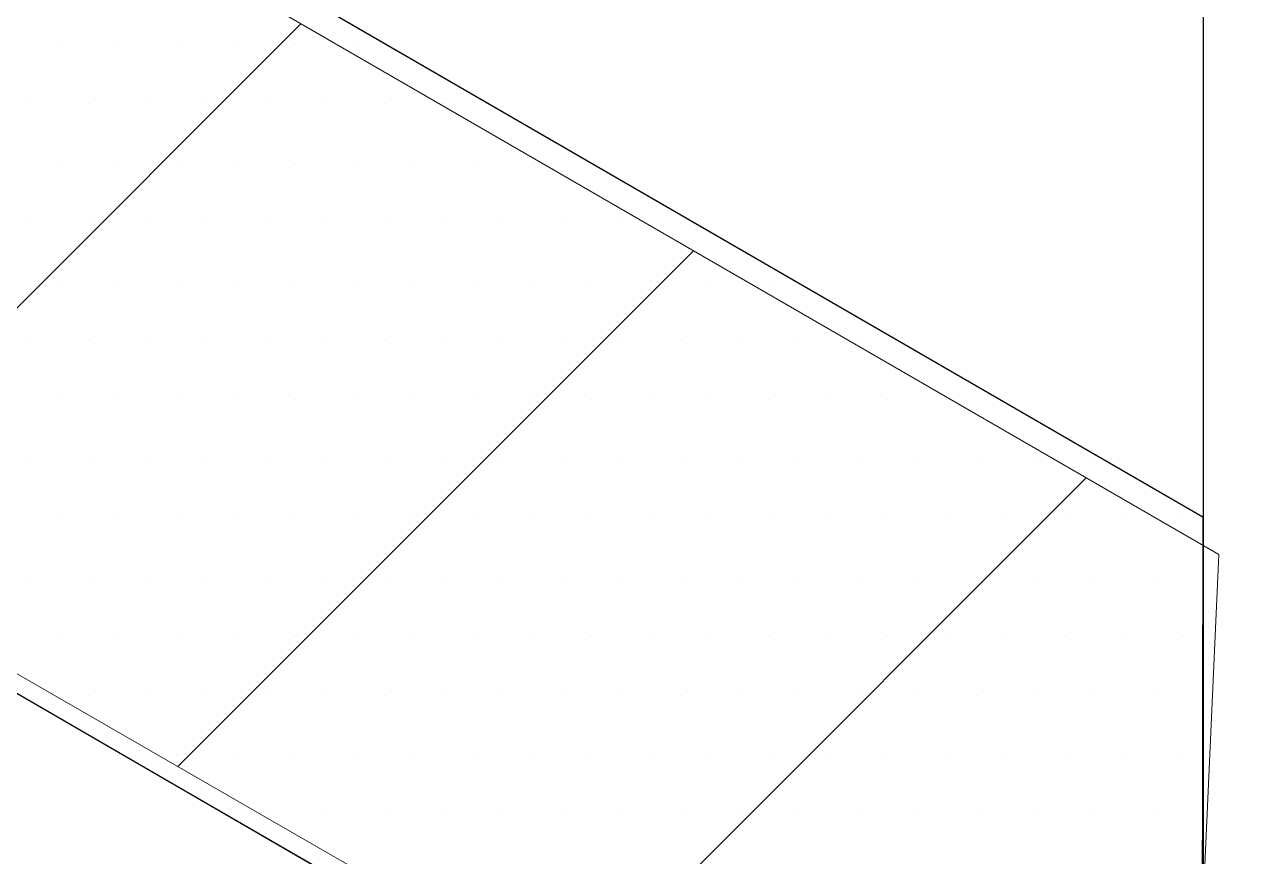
# Model space of a CAD drawing. Extents: x -1328 to 5679, y -4611 to 1603.
# Drawn here: x 303.86 to 331.93, y 927.56 to 946.54 of the extents above; entities that cross this region are included whole.
import ezdxf

# ---------------------------------------------------------------- set-up
doc = ezdxf.new("R2010")
doc.units = 0
doc.header["$MEASUREMENT"] = 0
for name, color, linetype, lineweight in [('.ATI-HATCH', 7, 'Continuous', 0), ('G-ANNO-TTLB', 7, 'Continuous', 0), ('Layer 12', 7, 'Continuous', 0), ('TYVEK', 7, 'Continuous', 0)]:
    doc.layers.add(name, color=color, linetype=linetype, lineweight=lineweight)

# ---------------------------------------------------------------- blocks, each defined once
blk = doc.blocks.new('Block_250')
at = {"layer": '.ATI-HATCH'}
blk.add_open_spline([(259.77, 956.685), (259.77, 956.685), (330.722, 915.64), (330.722, 915.64), (330.722, 915.64), (330.751, 935.315), (330.751, 935.315), (330.751, 935.315), (293.809, 956.685), (293.809, 956.685), (293.809, 956.685), (259.77, 956.685), (259.77, 956.685)], degree=3, knots=[0, 0, 0, 0, 1, 1, 1, 2, 2, 2, 3, 3, 3, 4, 4, 4, 4], dxfattribs=at)
at = {"layer": '.ATI-HATCH', "color": 8, "lineweight": 0, "true_color": 0x808080}
for points in [[(304.646, 946.085), (304.646, 946.085), (304.646, 946.085), (304.646, 946.085)], [(305.996, 946.085), (305.996, 946.085), (305.996, 946.085), (305.996, 946.085)], [(307.347, 946.085), (307.347, 946.085), (307.347, 946.085), (307.347, 946.085)], [(308.697, 946.085), (308.697, 946.085), (308.697, 946.085), (308.697, 946.085)], [(310.047, 946.085), (310.047, 946.085), (310.047, 946.085), (310.047, 946.085)], [(311.397, 946.085), (311.397, 946.085), (311.397, 946.085), (311.397, 946.085)], [(303.971, 944.735), (303.971, 944.735), (303.971, 944.735), (303.971, 944.735)], [(305.321, 944.735), (305.321, 944.735), (305.321, 944.735), (305.321, 944.735)], [(306.672, 944.735), (306.672, 944.735), (306.672, 944.735), (306.672, 944.735)], [(308.022, 944.735), (308.022, 944.735), (308.022, 944.735), (308.022, 944.735)], [(309.372, 944.735), (309.372, 944.735), (309.372, 944.735), (309.372, 944.735)], [(310.722, 944.735), (310.722, 944.735), (310.722, 944.735), (310.722, 944.735)], [(312.072, 944.735), (312.072, 944.735), (312.072, 944.735), (312.072, 944.735)], [(313.423, 944.735), (313.423, 944.735), (313.423, 944.735), (313.423, 944.735)], [(304.646, 943.385), (304.646, 943.385), (304.646, 943.385), (304.646, 943.385)], [(305.996, 943.385), (305.996, 943.385), (305.996, 943.385), (305.996, 943.385)], [(307.347, 943.385), (307.347, 943.385), (307.347, 943.385), (307.347, 943.385)], [(308.697, 943.385), (308.697, 943.385), (308.697, 943.385), (308.697, 943.385)], [(310.047, 943.385), (310.047, 943.385), (310.047, 943.385), (310.047, 943.385)], [(311.397, 943.385), (311.397, 943.385), (311.397, 943.385), (311.397, 943.385)], [(312.747, 943.385), (312.747, 943.385), (312.747, 943.385), (312.747, 943.385)], [(314.098, 943.385), (314.098, 943.385), (314.098, 943.385), (314.098, 943.385)], [(315.448, 943.385), (315.448, 943.385), (315.448, 943.385), (315.448, 943.385)], [(316.798, 943.385), (316.798, 943.385), (316.798, 943.385), (316.798, 943.385)], [(303.971, 942.035), (303.971, 942.035), (303.971, 942.035), (303.971, 942.035)], [(305.321, 942.035), (305.321, 942.035), (305.321, 942.035), (305.321, 942.035)], [(306.672, 942.035), (306.672, 942.035), (306.672, 942.035), (306.672, 942.035)], [(308.022, 942.035), (308.022, 942.035), (308.022, 942.035), (308.022, 942.035)], [(309.372, 942.035), (309.372, 942.035), (309.372, 942.035), (309.372, 942.035)], [(310.722, 942.035), (310.722, 942.035), (310.722, 942.035), (310.722, 942.035)], [(312.072, 942.035), (312.072, 942.035), (312.072, 942.035), (312.072, 942.035)], [(313.423, 942.035), (313.423, 942.035), (313.423, 942.035), (313.423, 942.035)], [(314.773, 942.035), (314.773, 942.035), (314.773, 942.035), (314.773, 942.035)], [(316.123, 942.035), (316.123, 942.035), (316.123, 942.035), (316.123, 942.035)], [(317.473, 942.035), (317.473, 942.035), (317.473, 942.035), (317.473, 942.035)], [(318.823, 942.035), (318.823, 942.035), (318.823, 942.035), (318.823, 942.035)], [(304.646, 940.685), (304.646, 940.685), (304.646, 940.685), (304.646, 940.685)], [(305.996, 940.685), (305.996, 940.685), (305.996, 940.685), (305.996, 940.685)], [(307.347, 940.685), (307.347, 940.685), (307.347, 940.685), (307.347, 940.685)], [(308.697, 940.685), (308.697, 940.685), (308.697, 940.685), (308.697, 940.685)], [(310.047, 940.685), (310.047, 940.685), (310.047, 940.685), (310.047, 940.685)], [(311.397, 940.685), (311.397, 940.685), (311.397, 940.685), (311.397, 940.685)], [(312.747, 940.685), (312.747, 940.685), (312.747, 940.685), (312.747, 940.685)], [(314.098, 940.685), (314.098, 940.685), (314.098, 940.685), (314.098, 940.685)], [(315.448, 940.685), (315.448, 940.685), (315.448, 940.685), (315.448, 940.685)], [(316.798, 940.685), (316.798, 940.685), (316.798, 940.685), (316.798, 940.685)], [(318.148, 940.685), (318.148, 940.685), (318.148, 940.685), (318.148, 940.685)], [(319.498, 940.685), (319.498, 940.685), (319.498, 940.685), (319.498, 940.685)], [(320.849, 940.685), (320.849, 940.685), (320.849, 940.685), (320.849, 940.685)], [(303.971, 939.334), (303.971, 939.334), (303.971, 939.334), (303.971, 939.334)], [(305.321, 939.334), (305.321, 939.334), (305.321, 939.334), (305.321, 939.334)], [(306.672, 939.334), (306.672, 939.334), (306.672, 939.334), (306.672, 939.334)], [(308.022, 939.334), (308.022, 939.334), (308.022, 939.334), (308.022, 939.334)], [(309.372, 939.334), (309.372, 939.334), (309.372, 939.334), (309.372, 939.334)], [(310.722, 939.334), (310.722, 939.334), (310.722, 939.334), (310.722, 939.334)], [(312.072, 939.334), (312.072, 939.334), (312.072, 939.334), (312.072, 939.334)], [(313.423, 939.334), (313.423, 939.334), (313.423, 939.334), (313.423, 939.334)], [(314.773, 939.334), (314.773, 939.334), (314.773, 939.334), (314.773, 939.334)], [(316.123, 939.334), (316.123, 939.334), (316.123, 939.334), (316.123, 939.334)], [(317.473, 939.334), (317.473, 939.334), (317.473, 939.334), (317.473, 939.334)], [(318.823, 939.334), (318.823, 939.334), (318.823, 939.334), (318.823, 939.334)], [(320.174, 939.334), (320.174, 939.334), (320.174, 939.334), (320.174, 939.334)], [(321.524, 939.334), (321.524, 939.334), (321.524, 939.334), (321.524, 939.334)], [(322.874, 939.334), (322.874, 939.334), (322.874, 939.334), (322.874, 939.334)], [(304.646, 937.984), (304.646, 937.984), (304.646, 937.984), (304.646, 937.984)], [(305.996, 937.984), (305.996, 937.984), (305.996, 937.984), (305.996, 937.984)], [(307.347, 937.984), (307.347, 937.984), (307.347, 937.984), (307.347, 937.984)], [(308.697, 937.984), (308.697, 937.984), (308.697, 937.984), (308.697, 937.984)], [(310.047, 937.984), (310.047, 937.984), (310.047, 937.984), (310.047, 937.984)], [(311.397, 937.984), (311.397, 937.984), (311.397, 937.984), (311.397, 937.984)], [(312.747, 937.984), (312.747, 937.984), (312.747, 937.984), (312.747, 937.984)], [(314.098, 937.984), (314.098, 937.984), (314.098, 937.984), (314.098, 937.984)], [(315.448, 937.984), (315.448, 937.984), (315.448, 937.984), (315.448, 937.984)], [(316.798, 937.984), (316.798, 937.984), (316.798, 937.984), (316.798, 937.984)], [(318.148, 937.984), (318.148, 937.984), (318.148, 937.984), (318.148, 937.984)], [(319.498, 937.984), (319.498, 937.984), (319.498, 937.984), (319.498, 937.984)], [(320.849, 937.984), (320.849, 937.984), (320.849, 937.984), (320.849, 937.984)], [(322.199, 937.984), (322.199, 937.984), (322.199, 937.984), (322.199, 937.984)], [(323.549, 937.984), (323.549, 937.984), (323.549, 937.984), (323.549, 937.984)], [(324.899, 937.984), (324.899, 937.984), (324.899, 937.984), (324.899, 937.984)], [(303.971, 936.634), (303.971, 936.634), (303.971, 936.634), (303.971, 936.634)], [(305.321, 936.634), (305.321, 936.634), (305.321, 936.634), (305.321, 936.634)], [(306.672, 936.634), (306.672, 936.634), (306.672, 936.634), (306.672, 936.634)], [(308.022, 936.634), (308.022, 936.634), (308.022, 936.634), (308.022, 936.634)], [(309.372, 936.634), (309.372, 936.634), (309.372, 936.634), (309.372, 936.634)], [(310.722, 936.634), (310.722, 936.634), (310.722, 936.634), (310.722, 936.634)], [(312.072, 936.634), (312.072, 936.634), (312.072, 936.634), (312.072, 936.634)], [(313.423, 936.634), (313.423, 936.634), (313.423, 936.634), (313.423, 936.634)], [(314.773, 936.634), (314.773, 936.634), (314.773, 936.634), (314.773, 936.634)], [(316.123, 936.634), (316.123, 936.634), (316.123, 936.634), (316.123, 936.634)], [(317.473, 936.634), (317.473, 936.634), (317.473, 936.634), (317.473, 936.634)], [(318.823, 936.634), (318.823, 936.634), (318.823, 936.634), (318.823, 936.634)], [(320.174, 936.634), (320.174, 936.634), (320.174, 936.634), (320.174, 936.634)], [(321.524, 936.634), (321.524, 936.634), (321.524, 936.634), (321.524, 936.634)], [(322.874, 936.634), (322.874, 936.634), (322.874, 936.634), (322.874, 936.634)], [(324.224, 936.634), (324.224, 936.634), (324.224, 936.634), (324.224, 936.634)], [(325.574, 936.634), (325.574, 936.634), (325.574, 936.634), (325.574, 936.634)], [(326.925, 936.634), (326.925, 936.634), (326.925, 936.634), (326.925, 936.634)], [(328.275, 936.634), (328.275, 936.634), (328.275, 936.634), (328.275, 936.634)], [(304.646, 935.284), (304.646, 935.284), (304.646, 935.284), (304.646, 935.284)], [(305.996, 935.284), (305.996, 935.284), (305.996, 935.284), (305.996, 935.284)], [(307.347, 935.284), (307.347, 935.284), (307.347, 935.284), (307.347, 935.284)], [(308.697, 935.284), (308.697, 935.284), (308.697, 935.284), (308.697, 935.284)], [(310.047, 935.284), (310.047, 935.284), (310.047, 935.284), (310.047, 935.284)], [(311.397, 935.284), (311.397, 935.284), (311.397, 935.284), (311.397, 935.284)], [(312.747, 935.284), (312.747, 935.284), (312.747, 935.284), (312.747, 935.284)], [(314.098, 935.284), (314.098, 935.284), (314.098, 935.284), (314.098, 935.284)], [(315.448, 935.284), (315.448, 935.284), (315.448, 935.284), (315.448, 935.284)], [(316.798, 935.284), (316.798, 935.284), (316.798, 935.284), (316.798, 935.284)], [(318.148, 935.284), (318.148, 935.284), (318.148, 935.284), (318.148, 935.284)], [(319.498, 935.284), (319.498, 935.284), (319.498, 935.284), (319.498, 935.284)], [(320.849, 935.284), (320.849, 935.284), (320.849, 935.284), (320.849, 935.284)], [(322.199, 935.284), (322.199, 935.284), (322.199, 935.284), (322.199, 935.284)], [(323.549, 935.284), (323.549, 935.284), (323.549, 935.284), (323.549, 935.284)], [(324.899, 935.284), (324.899, 935.284), (324.899, 935.284), (324.899, 935.284)], [(326.249, 935.284), (326.249, 935.284), (326.249, 935.284), (326.249, 935.284)], [(327.6, 935.284), (327.6, 935.284), (327.6, 935.284), (327.6, 935.284)], [(328.95, 935.284), (328.95, 935.284), (328.95, 935.284), (328.95, 935.284)], [(330.3, 935.284), (330.3, 935.284), (330.3, 935.284), (330.3, 935.284)], [(303.971, 933.934), (303.971, 933.934), (303.971, 933.934), (303.971, 933.934)], [(305.321, 933.934), (305.321, 933.934), (305.321, 933.934), (305.321, 933.934)], [(306.672, 933.934), (306.672, 933.934), (306.672, 933.934), (306.672, 933.934)], [(308.022, 933.934), (308.022, 933.934), (308.022, 933.934), (308.022, 933.934)], [(309.372, 933.934), (309.372, 933.934), (309.372, 933.934), (309.372, 933.934)], [(310.722, 933.934), (310.722, 933.934), (310.722, 933.934), (310.722, 933.934)], [(312.072, 933.934), (312.072, 933.934), (312.072, 933.934), (312.072, 933.934)], [(313.423, 933.934), (313.423, 933.934), (313.423, 933.934), (313.423, 933.934)], [(314.773, 933.934), (314.773, 933.934), (314.773, 933.934), (314.773, 933.934)], [(316.123, 933.934), (316.123, 933.934), (316.123, 933.934), (316.123, 933.934)], [(317.473, 933.934), (317.473, 933.934), (317.473, 933.934), (317.473, 933.934)], [(318.823, 933.934), (318.823, 933.934), (318.823, 933.934), (318.823, 933.934)], [(320.174, 933.934), (320.174, 933.934), (320.174, 933.934), (320.174, 933.934)], [(321.524, 933.934), (321.524, 933.934), (321.524, 933.934), (321.524, 933.934)], [(322.874, 933.934), (322.874, 933.934), (322.874, 933.934), (322.874, 933.934)], [(324.224, 933.934), (324.224, 933.934), (324.224, 933.934), (324.224, 933.934)], [(325.574, 933.934), (325.574, 933.934), (325.574, 933.934), (325.574, 933.934)], [(326.925, 933.934), (326.925, 933.934), (326.925, 933.934), (326.925, 933.934)], [(328.275, 933.934), (328.275, 933.934), (328.275, 933.934), (328.275, 933.934)], [(329.625, 933.934), (329.625, 933.934), (329.625, 933.934), (329.625, 933.934)], [(304.646, 932.584), (304.646, 932.584), (304.646, 932.584), (304.646, 932.584)], [(305.996, 932.584), (305.996, 932.584), (305.996, 932.584), (305.996, 932.584)], [(307.347, 932.584), (307.347, 932.584), (307.347, 932.584), (307.347, 932.584)], [(308.697, 932.584), (308.697, 932.584), (308.697, 932.584), (308.697, 932.584)], [(310.047, 932.584), (310.047, 932.584), (310.047, 932.584), (310.047, 932.584)], [(311.397, 932.584), (311.397, 932.584), (311.397, 932.584), (311.397, 932.584)], [(312.747, 932.584), (312.747, 932.584), (312.747, 932.584), (312.747, 932.584)], [(314.098, 932.584), (314.098, 932.584), (314.098, 932.584), (314.098, 932.584)], [(315.448, 932.584), (315.448, 932.584), (315.448, 932.584), (315.448, 932.584)], [(316.798, 932.584), (316.798, 932.584), (316.798, 932.584), (316.798, 932.584)], [(318.148, 932.584), (318.148, 932.584), (318.148, 932.584), (318.148, 932.584)], [(319.498, 932.584), (319.498, 932.584), (319.498, 932.584), (319.498, 932.584)], [(320.849, 932.584), (320.849, 932.584), (320.849, 932.584), (320.849, 932.584)], [(322.199, 932.584), (322.199, 932.584), (322.199, 932.584), (322.199, 932.584)], [(323.549, 932.584), (323.549, 932.584), (323.549, 932.584), (323.549, 932.584)], [(324.899, 932.584), (324.899, 932.584), (324.899, 932.584), (324.899, 932.584)], [(326.249, 932.584), (326.249, 932.584), (326.249, 932.584), (326.249, 932.584)], [(327.6, 932.584), (327.6, 932.584), (327.6, 932.584), (327.6, 932.584)], [(328.95, 932.584), (328.95, 932.584), (328.95, 932.584), (328.95, 932.584)], [(330.3, 932.584), (330.3, 932.584), (330.3, 932.584), (330.3, 932.584)], [(303.971, 931.233), (303.971, 931.233), (303.971, 931.233), (303.971, 931.233)], [(305.321, 931.233), (305.321, 931.233), (305.321, 931.233), (305.321, 931.233)], [(306.672, 931.233), (306.672, 931.233), (306.672, 931.233), (306.672, 931.233)], [(308.022, 931.233), (308.022, 931.233), (308.022, 931.233), (308.022, 931.233)], [(309.372, 931.233), (309.372, 931.233), (309.372, 931.233), (309.372, 931.233)], [(310.722, 931.233), (310.722, 931.233), (310.722, 931.233), (310.722, 931.233)], [(312.072, 931.233), (312.072, 931.233), (312.072, 931.233), (312.072, 931.233)], [(313.423, 931.233), (313.423, 931.233), (313.423, 931.233), (313.423, 931.233)], [(314.773, 931.233), (314.773, 931.233), (314.773, 931.233), (314.773, 931.233)], [(316.123, 931.233), (316.123, 931.233), (316.123, 931.233), (316.123, 931.233)], [(317.473, 931.233), (317.473, 931.233), (317.473, 931.233), (317.473, 931.233)], [(318.823, 931.233), (318.823, 931.233), (318.823, 931.233), (318.823, 931.233)], [(320.174, 931.233), (320.174, 931.233), (320.174, 931.233), (320.174, 931.233)], [(321.524, 931.233), (321.524, 931.233), (321.524, 931.233), (321.524, 931.233)], [(322.874, 931.233), (322.874, 931.233), (322.874, 931.233), (322.874, 931.233)], [(324.224, 931.233), (324.224, 931.233), (324.224, 931.233), (324.224, 931.233)], [(325.574, 931.233), (325.574, 931.233), (325.574, 931.233), (325.574, 931.233)], [(326.925, 931.233), (326.925, 931.233), (326.925, 931.233), (326.925, 931.233)], [(328.275, 931.233), (328.275, 931.233), (328.275, 931.233), (328.275, 931.233)], [(329.625, 931.233), (329.625, 931.233), (329.625, 931.233), (329.625, 931.233)], [(307.347, 929.883), (307.347, 929.883), (307.347, 929.883), (307.347, 929.883)], [(308.697, 929.883), (308.697, 929.883), (308.697, 929.883), (308.697, 929.883)], [(310.047, 929.883), (310.047, 929.883), (310.047, 929.883), (310.047, 929.883)], [(311.397, 929.883), (311.397, 929.883), (311.397, 929.883), (311.397, 929.883)], [(312.747, 929.883), (312.747, 929.883), (312.747, 929.883), (312.747, 929.883)], [(314.098, 929.883), (314.098, 929.883), (314.098, 929.883), (314.098, 929.883)], [(315.448, 929.883), (315.448, 929.883), (315.448, 929.883), (315.448, 929.883)], [(316.798, 929.883), (316.798, 929.883), (316.798, 929.883), (316.798, 929.883)], [(318.148, 929.883), (318.148, 929.883), (318.148, 929.883), (318.148, 929.883)], [(319.498, 929.883), (319.498, 929.883), (319.498, 929.883), (319.498, 929.883)], [(320.849, 929.883), (320.849, 929.883), (320.849, 929.883), (320.849, 929.883)], [(322.199, 929.883), (322.199, 929.883), (322.199, 929.883), (322.199, 929.883)], [(323.549, 929.883), (323.549, 929.883), (323.549, 929.883), (323.549, 929.883)], [(324.899, 929.883), (324.899, 929.883), (324.899, 929.883), (324.899, 929.883)], [(326.249, 929.883), (326.249, 929.883), (326.249, 929.883), (326.249, 929.883)], [(327.6, 929.883), (327.6, 929.883), (327.6, 929.883), (327.6, 929.883)], [(328.95, 929.883), (328.95, 929.883), (328.95, 929.883), (328.95, 929.883)], [(330.3, 929.883), (330.3, 929.883), (330.3, 929.883), (330.3, 929.883)], [(309.372, 928.533), (309.372, 928.533), (309.372, 928.533), (309.372, 928.533)], [(310.722, 928.533), (310.722, 928.533), (310.722, 928.533), (310.722, 928.533)], [(312.072, 928.533), (312.072, 928.533), (312.072, 928.533), (312.072, 928.533)], [(313.423, 928.533), (313.423, 928.533), (313.423, 928.533), (313.423, 928.533)], [(314.773, 928.533), (314.773, 928.533), (314.773, 928.533), (314.773, 928.533)], [(316.123, 928.533), (316.123, 928.533), (316.123, 928.533), (316.123, 928.533)], [(317.473, 928.533), (317.473, 928.533), (317.473, 928.533), (317.473, 928.533)], [(318.823, 928.533), (318.823, 928.533), (318.823, 928.533), (318.823, 928.533)], [(320.174, 928.533), (320.174, 928.533), (320.174, 928.533), (320.174, 928.533)], [(321.524, 928.533), (321.524, 928.533), (321.524, 928.533), (321.524, 928.533)], [(322.874, 928.533), (322.874, 928.533), (322.874, 928.533), (322.874, 928.533)], [(324.224, 928.533), (324.224, 928.533), (324.224, 928.533), (324.224, 928.533)], [(325.574, 928.533), (325.574, 928.533), (325.574, 928.533), (325.574, 928.533)], [(326.925, 928.533), (326.925, 928.533), (326.925, 928.533), (326.925, 928.533)], [(328.275, 928.533), (328.275, 928.533), (328.275, 928.533), (328.275, 928.533)], [(329.625, 928.533), (329.625, 928.533), (329.625, 928.533), (329.625, 928.533)]]:
    blk.add_open_spline(points, degree=3, dxfattribs=at)

msp = doc.modelspace()

# ---------------------------------------------------------------- hatches: boundary and pattern name
at = {"layer": 'G-ANNO-TTLB', "true_color": 0xff00ff, "transparency": 33554687}
h = msp.add_hatch(color=6, dxfattribs=at)
edge = h.paths.add_edge_path()
edge.add_spline(control_points=[(1625.998, -853.91), (1625.998, -853.91), (-1303.52, -853.91), (-1303.52, -853.91), (-1303.52, -853.91), (-1303.52, 1603.09), (-1303.52, 1603.09), (-1303.52, 1603.09), (1625.998, 1603.09), (1625.998, 1603.09), (1625.998, 1603.09), (1625.998, -853.91), (1625.998, -853.91)], knot_values=[0, 0, 0, 0, 1, 1, 1, 2, 2, 2, 3, 3, 3, 4, 4, 4, 4], degree=3, periodic=0)
edge = h.paths.add_edge_path()
edge.add_spline(control_points=[(-1294.52, 1594.09), (-1294.52, 1594.09), (-1294.52, -844.91), (-1294.52, -844.91), (-1294.52, -844.91), (1616.998, -844.91), (1616.998, -844.91), (1616.998, -844.91), (1616.998, 1594.09), (1616.998, 1594.09), (1616.998, 1594.09), (-1294.52, 1594.09), (-1294.52, 1594.09)], knot_values=[0, 0, 0, 0, 1, 1, 1, 2, 2, 2, 3, 3, 3, 4, 4, 4, 4], degree=3, periodic=0)
edge.add_line((-1294.52, 1594.09), (-1294.52, 1594.09))
at = {"layer": 'Layer 12', "true_color": 0x000000, "transparency": 33554687}
h = msp.add_hatch(dxfattribs=at)
h.set_pattern_fill('_U', color=18, scale=10, angle=45, style=2, pattern_type=0)
h.set_pattern_definition([(45, (0, 0), (-7.07107, 7.07107), [])])
h.paths.add_polyline_path([(331.114, 934.456), (330.3, 916.381), (254.433, 960.142), (270.708, 969.372)])

# ---------------------------------------------------------------- linework, layer by layer
at = {"layer": 'G-ANNO-TTLB'}
for points in [[(1625.998, -853.91), (1625.998, -853.91), (-1303.52, -853.91), (-1303.52, -853.91), (-1303.52, -853.91), (-1303.52, 1603.09), (-1303.52, 1603.09), (-1303.52, 1603.09), (1625.998, 1603.09), (1625.998, 1603.09), (1625.998, 1603.09), (1625.998, -853.91), (1625.998, -853.91)], [(-1294.52, 1594.09), (-1294.52, 1594.09), (-1294.52, -844.91), (-1294.52, -844.91), (-1294.52, -844.91), (1616.998, -844.91), (1616.998, -844.91), (1616.998, -844.91), (1616.998, 1594.09), (1616.998, 1594.09), (1616.998, 1594.09), (-1294.52, 1594.09), (-1294.52, 1594.09)]]:
    msp.add_open_spline(points, degree=3, knots=[0, 0, 0, 0, 1, 1, 1, 2, 2, 2, 3, 3, 3, 4, 4, 4, 4], dxfattribs=at)
at = {"layer": 'Layer 12'}
msp.add_lwpolyline([(331.114, 934.456), (330.3, 916.381), (254.433, 960.142), (270.708, 969.372)], close=True, dxfattribs=at)
at = {"layer": 'TYVEK', "color": 4, "lineweight": 25, "true_color": 0x00ffff}
for p, q in [((330.769, 908.907), (330.769, 1079.695)), ((271.299, 969.707), (330.751, 935.315)), ((254.051, 959.994), (330.722, 915.64))]:
    msp.add_line(p, q, dxfattribs=at)

# ---------------------------------------------------------------- block references
at = {"layer": '.ATI-HATCH'}
msp.add_blockref('Block_250', (0, 0), dxfattribs=at)

doc.saveas('drawing.dxf')
